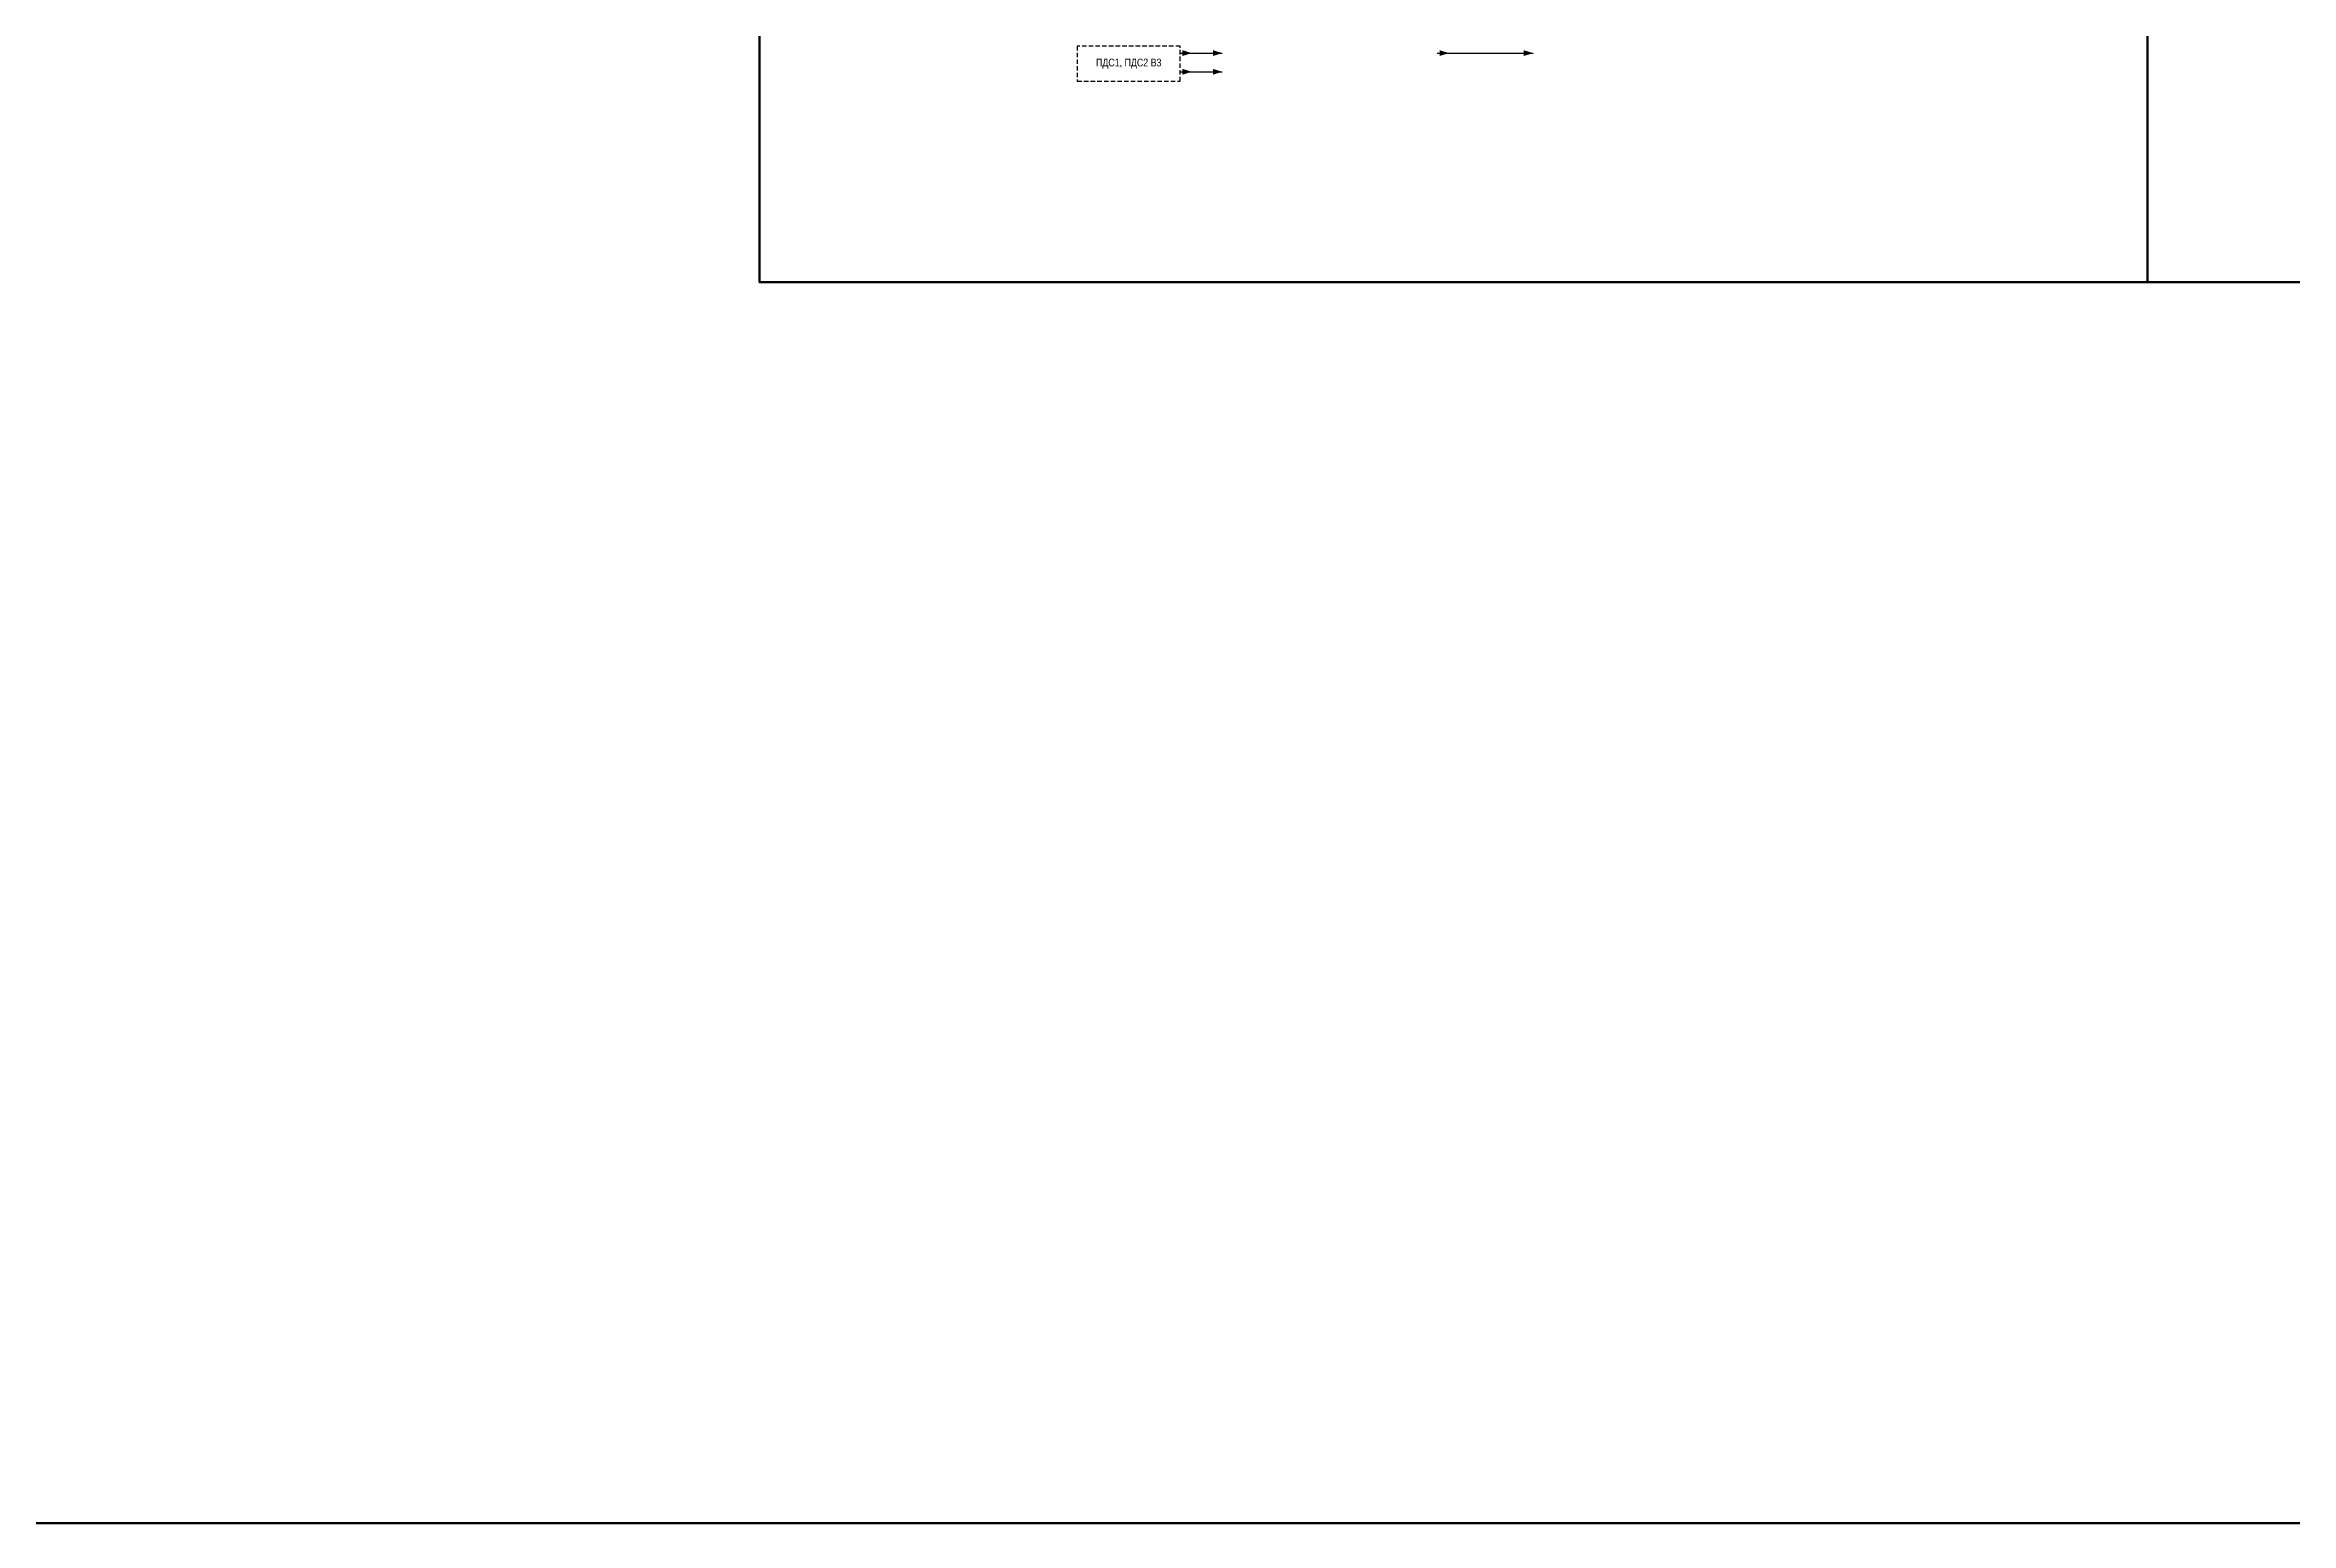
# Model space of a CAD drawing. Header units: millimetres. Extents: x 25558 to 49929, y 1902 to 19390.
# Drawn here: x 27630 to 28591, y 5438 to 6070 of the extents above; entities that cross this region are included whole.
import ezdxf

# ---------------------------------------------------------------- set-up
doc = ezdxf.new("R2010")
doc.units = ezdxf.units.MM
doc.linetypes.add('штриховая2', pattern=[9.525, 6.35, -3.175])
for name, color, linetype, lineweight in [('Основная', 7, 'Continuous', 30), ('Тонкая', 7, 'Continuous', 5), ('Цепи внешние', 84, 'Continuous', 30), ('Цепи внутренние', 5, 'Continuous', 30)]:
    doc.layers.add(name, color=color, linetype=linetype, lineweight=lineweight)
doc.styles.add('Narrow', font='ARIALN.TTF')

msp = doc.modelspace()

# ---------------------------------------------------------------- linework, layer by layer
at = {"layer": 'Тонкая', "lineweight": 50}
msp.add_lwpolyline([(25708, 8668), (36985, 8668), (36985, 5438), (25708, 5438)], close=True, dxfattribs=at)
at = {"layer": 'Тонкая', "color": 3, "lineweight": 50}
for points in [[(28530, 5969), (27936, 5969), (27936, 6809), (28530, 6809)], [(29124, 5969), (28530, 5969), (28530, 6809), (29124, 6809)]]:
    msp.add_lwpolyline(points, close=True, dxfattribs=at)
at = {"layer": 'Цепи внешние', "ltscale": 0.3}
for p, q in [((28116, 6067), (28134, 6067)), ((28116, 6059), (28134, 6059))]:
    msp.add_line(p, q, dxfattribs=at)
at = {"layer": 'Цепи внешние', "linetype": 'штриховая2', "ltscale": 0.3}
msp.add_lwpolyline([(28116, 6070), (28072, 6070), (28072, 6055), (28116, 6055)], close=True, dxfattribs=at)
at = {"layer": 'Цепи внешние', "ltscale": 0.3}
for points in [[(28121, 6067, 0, 2.5, 0), (28117, 6067, 0, 0, 0)], [(28134, 6067, 0, 2.5, 0), (28130, 6067, 0, 0, 0)], [(28121, 6059, 0, 2.5, 0), (28117, 6059, 0, 0, 0)], [(28134, 6059, 0, 2.5, 0), (28130, 6059, 0, 0, 0)]]:
    msp.add_lwpolyline(points, format="xyseb", dxfattribs=at)
at = {"layer": 'Цепи внутренние', "ltscale": 0.3}
msp.add_line((28226, 6067), (28267, 6067), dxfattribs=at)
for points in [[(28231, 6067, 0, 2.5, 0), (28227, 6067, 0, 0, 0)], [(28267, 6067, 0, 2.5, 0), (28263, 6067, 0, 0, 0)]]:
    msp.add_lwpolyline(points, format="xyseb", dxfattribs=at)

# ---------------------------------------------------------------- texts
at = {"layer": 'Основная', "insert": (28094, 6062.5), "char_height": 3.3, "width": 44, "attachment_point": 5, "style": 'Narrow'}
msp.add_mtext('ПДС1, ПДС2 В3', dxfattribs=at)

doc.saveas('drawing.dxf')
